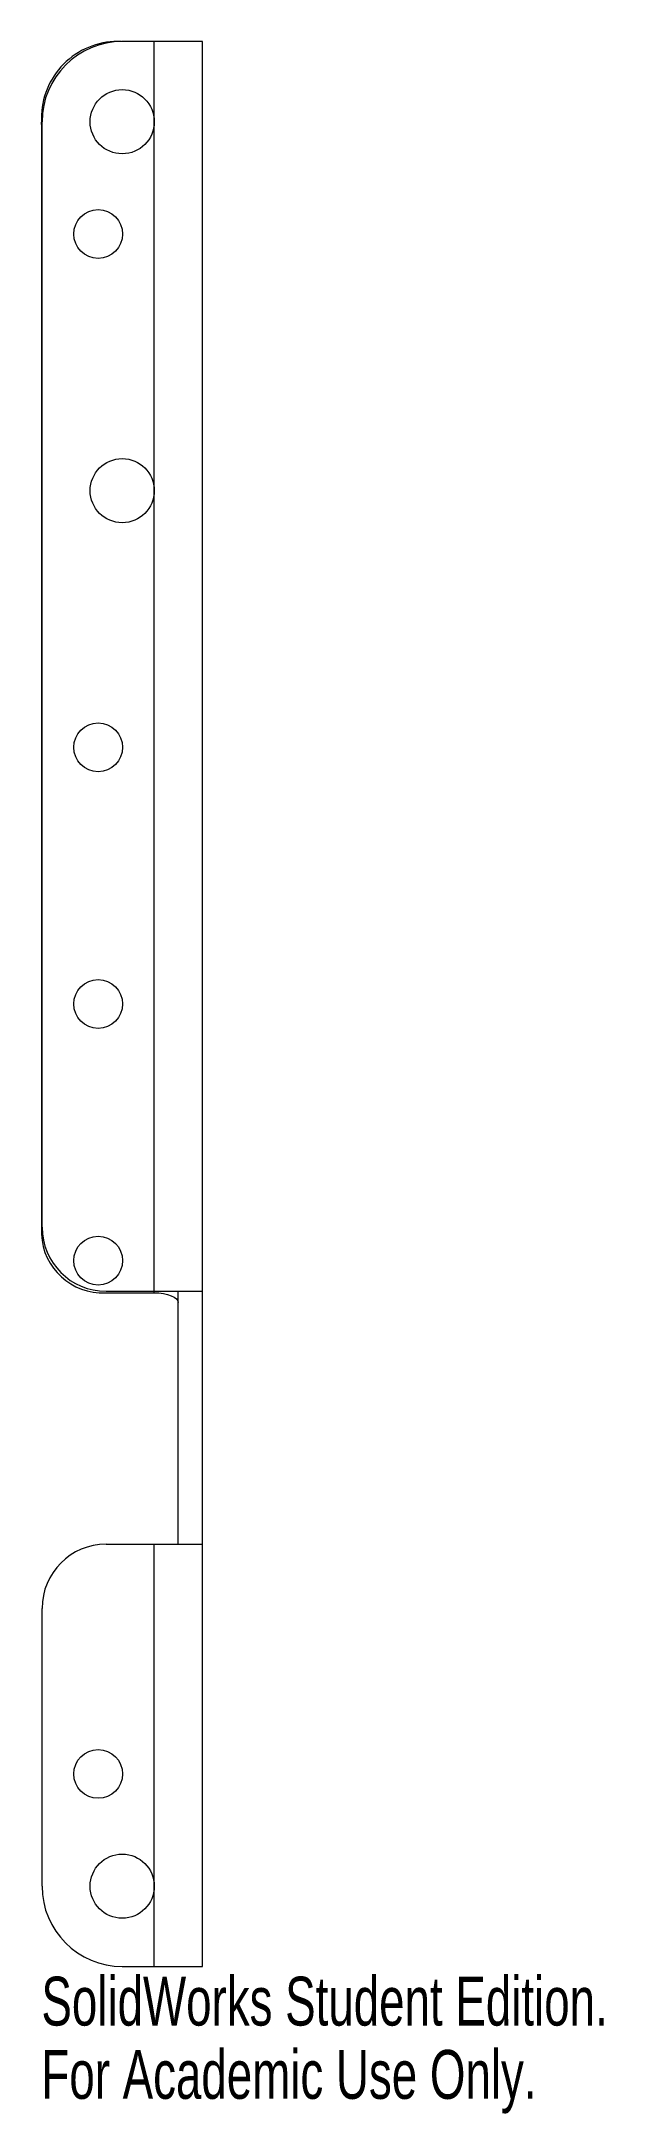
# Paper-space layout '_Top' of a CAD drawing. Header units: inches. Extents: x -0.63 to 1.56, y -4.32 to 3.75.
import ezdxf

# ---------------------------------------------------------------- set-up
doc = ezdxf.new("R2010")
doc.units = ezdxf.units.IN
doc.header["$MEASUREMENT"] = 0
doc.styles.add('SLDTEXTSTYLE0', font='TXT', dxfattribs={"width": 0.7})

psp = doc.layouts.new('_Top')

# ---------------------------------------------------------------- linework, layer by layer
at = {"color": 8, "linetype": 'Continuous', "lineweight": 15}
psp.add_line((-0.315, 3.75), (-0.315, 3.75), dxfattribs=at)
at = {"color": 7, "linetype": 'Continuous', "lineweight": 15}
for p, q in [((0, 3.75), (-0.3125, 3.75)), ((-0.1875, -1.1254), (-0.1875, 3.75)), ((0, -3.75), (0, 3.75)), ((-0.6275, 3.4646), (-0.6275, -0.8971)), ((-0.625, -0.8695), (-0.625, 3.4375)), ((-0.3775, -1.1254), (-0.1875, -1.1254)), ((-0.375, -1.1195), (0, -1.1195)), ((-0.0938, -2.105), (-0.0938, -1.1195)), ((-0.375, -2.105), (0, -2.105)), ((-0.1875, -3.75), (-0.1875, -2.105)), ((-0.625, -3.4375), (-0.625, -2.355)), ((-0.3125, -3.75), (0, -3.75))]:
    psp.add_line(p, q, dxfattribs=at)
at = {"color": 7, "linetype": 'Continuous', "lineweight": 15, "flags": 128}
for points in [[(-0.6275, 3.4264), (-0.6243, 3.467), (-0.6224, 3.4778)], [(-0.1875, -1.1254), (-0.1692, -1.1261), (-0.1516, -1.1283), (-0.1354, -1.1318), (-0.1212, -1.1366), (-0.1095, -1.1424), (-0.1009, -1.149), (-0.0956, -1.1561), (-0.0938, -1.1636)]]:
    psp.add_lwpolyline(points, dxfattribs=at)
at = {"color": 7, "linetype": 'Continuous', "lineweight": 15}
for centre, radius in [((-0.3125, 3.4375), 0.125), ((-0.4062, 3), 0.095), ((-0.3125, 2), 0.125), ((-0.4062, 1), 0.095), ((-0.4062, 0), 0.095), ((-0.4062, -1), 0.095), ((-0.4062, -3), 0.095), ((-0.3125, -3.4375), 0.125)]:
    psp.add_circle(centre, radius, dxfattribs=at)
for centre, radius, start, end in [((-0.3292, 3.4517), 0.2986, 87.28043, 177.53852), ((-0.3125, 3.4375), 0.3125, 90, 180), ((-0.375, -0.8695), 0.25, 180, 270), ((-0.3883, -0.8862), 0.2395, 182.60132, 272.57972), ((-0.375, -2.355), 0.25, 90, 180), ((-0.3125, -3.4375), 0.3125, 180, 270)]:
    psp.add_arc(centre, radius, start, end, dxfattribs=at)

# ---------------------------------------------------------------- texts
at = {"color": 7, "linetype": 'Continuous', "char_height": 0.1903, "attachment_point": 1, "style": 'SLDTEXTSTYLE0'}
for s, insert in [('SolidWorks Student Edition.', (-0.6275, -3.7901)), ('For Academic Use Only.', (-0.6275, -4.0756))]:
    psp.add_mtext(s, dxfattribs=dict(at, insert=insert))

doc.saveas('drawing.dxf')
